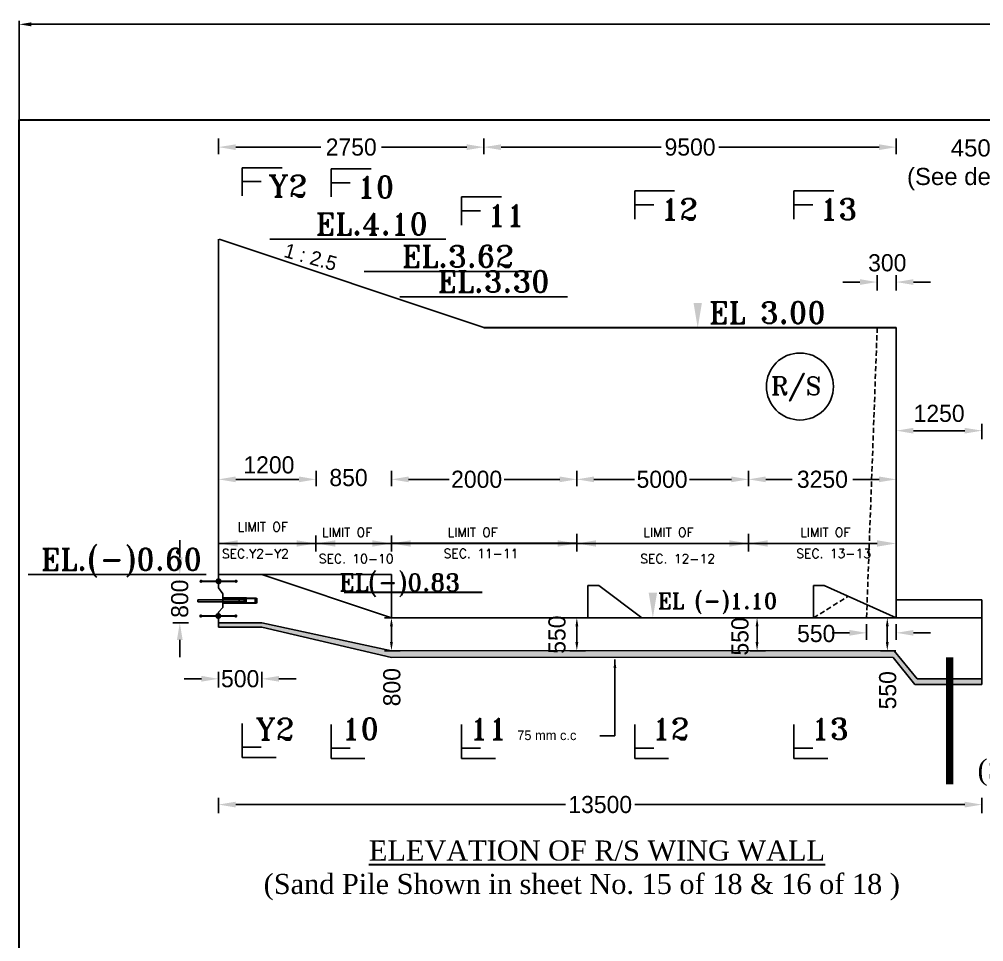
# Model space of a CAD drawing. Extents: x -1206532 to 786809, y -4288605 to 172932.
# Drawn here: x -75179 to -47053, y -4238028 to -4211112 of the extents above; entities that cross this region are included whole.
import ezdxf

# ---------------------------------------------------------------- set-up
doc = ezdxf.new("R2010")
doc.units = 0
doc.header["$LTSCALE"] = 300
doc.header["$MEASUREMENT"] = 0
doc.linetypes.add('DASHED', pattern=[0.75, 0.5, -0.25])
doc.layers.get('0').update_dxf_attribs({"linetype": 'CONTINUOUS'})
doc.layers.get('DEFPOINTS').update_dxf_attribs({"linetype": 'CONTINUOUS'})
doc.layers.add('LINE', color=7, linetype='CONTINUOUS')
doc.layers.add('TEXT', color=10, linetype='CONTINUOUS')
doc.layers.add('Other line', color=7, linetype='CONTINUOUS', lineweight=15)
doc.styles.add('Arial-200', font='ARIAL_0.TTF')
doc.styles.add('BIG', font='ROMANT.SHX')
doc.dimstyles.new('3', dxfattribs={"dimtxt": 225, "dimasz": 350, "dimexe": 100, "dimexo": 25, "dimgap": 9, "dimtad": 0, "dimdec": 0, "dimzin": 0, "dimdsep": 46, "dimtxsty": 'Standard', "dimcen": 0, "dimclrd": 5, "dimclre": 6, "dimclrt": 1, "dimadec": 0, "dimazin": 0, "dimtfac": 1, "dimtdec": 0, "dimtofl": 0, "dimtmove": 2, "dimatfit": 3, "dimfxl": 1, "dimtolj": 1, "dimtzin": 0, "dimarcsym": 0})

# ---------------------------------------------------------------- blocks, each defined once
blk = doc.blocks.new('*D333')
at = {"layer": 'DEFPOINTS', "color": 0, "lineweight": 30}
for p in [(-3207, -4211259), (-75179, -4214050), (-3207, -4214050)]:
    blk.add_point(p, dxfattribs=at)
at = {"layer": 'LINE', "color": 6, "lineweight": -2}
for p, q in [((-75179, -4214025), (-75179, -4211159)), ((-3207, -4214025), (-3207, -4211159))]:
    blk.add_line(p, q, dxfattribs=at)
at = {"layer": 'LINE', "color": 5, "lineweight": -2}
for p, q in [((-74829, -4211259), (-39689, -4211259)), ((-3557, -4211259), (-38696, -4211259))]:
    blk.add_line(p, q, dxfattribs=at)
at = {"layer": 'LINE', "color": 5, "lineweight": 30}
for points in [[(-74829, -4211201), (-74829, -4211318), (-75179, -4211259)], [(-3557, -4211201), (-3557, -4211318), (-3207, -4211259)]]:
    blk.add_solid(points, dxfattribs=at)
at = {"layer": 'LINE', "color": 1, "lineweight": 30, "insert": (-39193, -4211259), "char_height": 225, "attachment_point": 5}
blk.add_mtext('\\A1;71972', dxfattribs=at)
blk = doc.blocks.new('*D350')
at = {"layer": 'DEFPOINTS', "color": 0, "lineweight": 30}
for p in [(-49865, -4228575), (-49595, -4228575), (-49595, -4229536)]:
    blk.add_point(p, dxfattribs=at)
at = {"layer": 'LINE', "color": 7, "lineweight": -2}
for p, q in [((-49615, -4228575), (-50065, -4228575)), ((-49865, -4229286), (-49865, -4228825)), ((-49615, -4229536), (-50065, -4229536))]:
    blk.add_line(p, q, dxfattribs=at)
at = {"layer": 'LINE', "color": 7, "lineweight": 30}
for points in [[(-49907, -4228825), (-49824, -4228825), (-49865, -4228575)], [(-49907, -4229286), (-49824, -4229286), (-49865, -4229536)]]:
    blk.add_solid(points, dxfattribs=at)
at = {"layer": 'LINE', "color": 7, "lineweight": 30, "insert": (-49852, -4230691), "char_height": 500, "attachment_point": 5, "rotation": 90}
blk.add_mtext('\\A1;550', dxfattribs=at)
blk = doc.blocks.new('*D351')
at = {"layer": 'DEFPOINTS', "color": 0, "lineweight": 30}
for p in [(-69368, -4234027), (-69368, -4234930), (-47105, -4234930)]:
    blk.add_point(p, dxfattribs=at)
at = {"layer": 'LINE', "color": 7, "lineweight": -2}
for p, q in [((-69368, -4234277), (-69368, -4233827)), ((-47105, -4234277), (-47105, -4233827)), ((-68868, -4234027), (-59246, -4234027)), ((-47605, -4234027), (-57228, -4234027))]:
    blk.add_line(p, q, dxfattribs=at)
at = {"layer": 'LINE', "color": 7, "lineweight": 30}
for points in [[(-68868, -4233943), (-68868, -4234110), (-69368, -4234027)], [(-47605, -4233943), (-47605, -4234110), (-47105, -4234027)]]:
    blk.add_solid(points, dxfattribs=at)
at = {"layer": 'LINE', "color": 7, "lineweight": 30, "insert": (-58237, -4234027), "char_height": 500, "attachment_point": 5}
blk.add_mtext('\\A1;13500', dxfattribs=at)
blk = doc.blocks.new('*D352')
at = {"layer": 'DEFPOINTS', "color": 0, "lineweight": 30}
for p in [(-69368, -4230356), (-69368, -4230631), (-68105, -4230631)]:
    blk.add_point(p, dxfattribs=at)
at = {"layer": 'LINE', "color": 7, "lineweight": -2}
for p, q in [((-69368, -4230606), (-69368, -4230156)), ((-68105, -4230606), (-68105, -4230156)), ((-69868, -4230356), (-70368, -4230356)), ((-67605, -4230356), (-67105, -4230356))]:
    blk.add_line(p, q, dxfattribs=at)
at = {"layer": 'LINE', "color": 7, "lineweight": 30}
for points in [[(-69868, -4230272), (-69868, -4230439), (-69368, -4230356)], [(-67605, -4230272), (-67605, -4230439), (-68105, -4230356)]]:
    blk.add_solid(points, dxfattribs=at)
at = {"layer": 'LINE', "color": 7, "lineweight": 30, "insert": (-68737, -4230356), "char_height": 500, "attachment_point": 5}
blk.add_mtext('\\A1;500', dxfattribs=at)
blk = doc.blocks.new('*D353')
at = {"layer": 'DEFPOINTS', "color": 0, "lineweight": 30}
for p in [(-66525, -4224288), (-64325, -4224327), (-66525, -4224537)]:
    blk.add_point(p, dxfattribs=at)
at = {"layer": 'LINE', "color": 7, "lineweight": -2}
for p, q in [((-66525, -4224293), (-66525, -4224737)), ((-64325, -4224332), (-64325, -4224737)), ((-67025, -4224537), (-67525, -4224537)), ((-63825, -4224537), (-63325, -4224537))]:
    blk.add_line(p, q, dxfattribs=at)
at = {"layer": 'LINE', "color": 7, "lineweight": 30}
for points in [[(-67025, -4224453), (-67025, -4224620), (-66525, -4224537)], [(-63825, -4224453), (-63825, -4224620), (-64325, -4224537)]]:
    blk.add_solid(points, dxfattribs=at)
at = {"layer": 'LINE', "color": 7, "lineweight": 30, "insert": (-65577, -4224487), "char_height": 500, "attachment_point": 5}
blk.add_mtext('\\A1;850', dxfattribs=at)
blk = doc.blocks.new('*D354')
at = {"layer": 'DEFPOINTS', "color": 0, "lineweight": 30}
for p in [(-70170, -4227315), (-70498, -4228722), (-70108, -4228722)]:
    blk.add_point(p, dxfattribs=at)
at = {"layer": 'LINE', "color": 7, "lineweight": -2}
for p, q in [((-70498, -4226815), (-70498, -4226315)), ((-70248, -4227315), (-70698, -4227315)), ((-70248, -4228722), (-70698, -4228722)), ((-70498, -4229222), (-70498, -4229722))]:
    blk.add_line(p, q, dxfattribs=at)
at = {"layer": 'LINE', "color": 7, "lineweight": 30}
for points in [[(-70581, -4226815), (-70414, -4226815), (-70498, -4227315)], [(-70581, -4229222), (-70414, -4229222), (-70498, -4228722)]]:
    blk.add_solid(points, dxfattribs=at)
at = {"layer": 'LINE', "color": 7, "lineweight": 30, "insert": (-70498, -4228019), "char_height": 500, "attachment_point": 5, "rotation": 90}
blk.add_mtext('\\A1;800', dxfattribs=at)
blk = doc.blocks.new('*D355')
at = {"layer": 'DEFPOINTS', "color": 0, "lineweight": 30}
for p in [(-50164, -4218779), (-50164, -4219449), (-49603, -4219449)]:
    blk.add_point(p, dxfattribs=at)
at = {"layer": 'LINE', "color": 7, "lineweight": -2}
for p, q in [((-50664, -4218779), (-51164, -4218779)), ((-50164, -4219029), (-50164, -4218579)), ((-49603, -4219029), (-49603, -4218579)), ((-49103, -4218779), (-48603, -4218779))]:
    blk.add_line(p, q, dxfattribs=at)
at = {"layer": 'LINE', "color": 7, "lineweight": 30}
for points in [[(-50664, -4218696), (-50664, -4218862), (-50164, -4218779)], [(-49103, -4218696), (-49103, -4218862), (-49603, -4218779)]]:
    blk.add_solid(points, dxfattribs=at)
at = {"layer": 'LINE', "color": 7, "lineweight": 30, "insert": (-49866, -4218220), "char_height": 500, "attachment_point": 5}
blk.add_mtext('\\A1;300', dxfattribs=at)
blk = doc.blocks.new('*D356')
at = {"layer": 'DEFPOINTS', "color": 0, "lineweight": 30}
for p in [(-61630, -4214447), (-49603, -4214447), (-49603, -4214843)]:
    blk.add_point(p, dxfattribs=at)
at = {"layer": 'LINE', "color": 7, "lineweight": -2}
for p, q in [((-61630, -4214593), (-61630, -4215043)), ((-61130, -4214843), (-56459, -4214843)), ((-50103, -4214843), (-54774, -4214843)), ((-49603, -4214593), (-49603, -4215043))]:
    blk.add_line(p, q, dxfattribs=at)
at = {"layer": 'LINE', "color": 7, "lineweight": 30}
for points in [[(-61130, -4214760), (-61130, -4214927), (-61630, -4214843)], [(-50103, -4214760), (-50103, -4214927), (-49603, -4214843)]]:
    blk.add_solid(points, dxfattribs=at)
at = {"layer": 'LINE', "color": 7, "lineweight": 30, "insert": (-55617, -4214843), "char_height": 500, "attachment_point": 5}
blk.add_mtext('\\A1;9500', dxfattribs=at)
blk = doc.blocks.new('*D357')
at = {"layer": 'DEFPOINTS', "color": 0, "lineweight": 30}
for p in [(-47105, -4223116), (-47105, -4223512), (-49603, -4223579)]:
    blk.add_point(p, dxfattribs=at)
at = {"layer": 'LINE', "color": 7, "lineweight": -2}
for p, q in [((-49603, -4223366), (-49603, -4222916)), ((-47105, -4223366), (-47105, -4222916)), ((-49103, -4223116), (-47605, -4223116))]:
    blk.add_line(p, q, dxfattribs=at)
at = {"layer": 'LINE', "color": 7, "lineweight": 30}
for points in [[(-49103, -4223033), (-49103, -4223200), (-49603, -4223116)], [(-47605, -4223033), (-47605, -4223200), (-47105, -4223116)]]:
    blk.add_solid(points, dxfattribs=at)
at = {"layer": 'LINE', "color": 7, "lineweight": 30, "insert": (-48354, -4222613), "char_height": 500, "attachment_point": 5}
blk.add_mtext('\\A1;1250', dxfattribs=at)
blk = doc.blocks.new('*D358')
at = {"layer": 'DEFPOINTS', "color": 0, "lineweight": 30}
for p in [(-69368, -4214563), (-61630, -4214447), (-61630, -4214843)]:
    blk.add_point(p, dxfattribs=at)
at = {"layer": 'LINE', "color": 7, "lineweight": -2}
for p, q in [((-69368, -4214593), (-69368, -4215043)), ((-68868, -4214843), (-66383, -4214843)), ((-62130, -4214843), (-64615, -4214843)), ((-61630, -4214593), (-61630, -4215043))]:
    blk.add_line(p, q, dxfattribs=at)
at = {"layer": 'LINE', "color": 7, "lineweight": 30}
for points in [[(-68868, -4214760), (-68868, -4214927), (-69368, -4214843)], [(-62130, -4214760), (-62130, -4214927), (-61630, -4214843)]]:
    blk.add_solid(points, dxfattribs=at)
at = {"layer": 'LINE', "color": 7, "lineweight": 30, "insert": (-65499, -4214843), "char_height": 500, "attachment_point": 5}
blk.add_mtext('\\A1;2750', dxfattribs=at)
blk = doc.blocks.new('*D359')
at = {"layer": 'DEFPOINTS', "color": 0, "lineweight": 30}
for p in [(-64325, -4224283), (-58919, -4224327), (-64325, -4224537)]:
    blk.add_point(p, dxfattribs=at)
at = {"layer": 'LINE', "color": 7, "lineweight": -2}
for p, q in [((-64325, -4224288), (-64325, -4224737)), ((-58919, -4224332), (-58919, -4224737)), ((-63825, -4224537), (-62641, -4224537)), ((-59419, -4224537), (-61040, -4224537))]:
    blk.add_line(p, q, dxfattribs=at)
at = {"layer": 'LINE', "color": 7, "lineweight": 30}
for points in [[(-63825, -4224453), (-63825, -4224620), (-64325, -4224537)], [(-59419, -4224453), (-59419, -4224620), (-58919, -4224537)]]:
    blk.add_solid(points, dxfattribs=at)
at = {"layer": 'LINE', "color": 7, "lineweight": 30, "insert": (-61841, -4224537), "char_height": 500, "attachment_point": 5}
blk.add_mtext('\\A1;2000', dxfattribs=at)
blk = doc.blocks.new('*D361')
at = {"layer": 'DEFPOINTS', "color": 0, "lineweight": 30}
for p in [(-50470, -4228559), (-49603, -4228575), (-50470, -4229015)]:
    blk.add_point(p, dxfattribs=at)
at = {"layer": 'LINE', "color": 7, "lineweight": -2}
for p, q in [((-50470, -4228765), (-50470, -4229215)), ((-49603, -4228765), (-49603, -4229215)), ((-50970, -4229015), (-51470, -4229015)), ((-49103, -4229015), (-48603, -4229015))]:
    blk.add_line(p, q, dxfattribs=at)
at = {"layer": 'LINE', "color": 7, "lineweight": 30}
for points in [[(-50970, -4228931), (-50970, -4229098), (-50470, -4229015)], [(-49103, -4228931), (-49103, -4229098), (-49603, -4229015)]]:
    blk.add_solid(points, dxfattribs=at)
at = {"layer": 'LINE', "color": 7, "lineweight": 30, "insert": (-51938, -4229038), "char_height": 500, "attachment_point": 5}
blk.add_mtext('\\A1;550', dxfattribs=at)
blk = doc.blocks.new('*D363')
at = {"layer": 'DEFPOINTS', "color": 0, "lineweight": 30}
for p in [(-53910, -4224537), (-49603, -4224537), (-49603, -4224537)]:
    blk.add_point(p, dxfattribs=at)
at = {"layer": 'LINE', "color": 7, "lineweight": -2}
for p, q in [((-53910, -4224537), (-53910, -4224337)), ((-49603, -4224537), (-49603, -4224337)), ((-53410, -4224537), (-52641, -4224537)), ((-50103, -4224537), (-50873, -4224537))]:
    blk.add_line(p, q, dxfattribs=at)
at = {"layer": 'LINE', "color": 7, "lineweight": 30}
for points in [[(-53410, -4224453), (-53410, -4224620), (-53910, -4224537)], [(-50103, -4224453), (-50103, -4224620), (-49603, -4224537)]]:
    blk.add_solid(points, dxfattribs=at)
at = {"layer": 'LINE', "color": 7, "lineweight": 30, "insert": (-51757, -4224537), "char_height": 500, "attachment_point": 5}
blk.add_mtext('\\A1;3250', dxfattribs=at)
blk = doc.blocks.new('*D364')
at = {"layer": 'DEFPOINTS', "color": 0, "lineweight": 30}
for p in [(-58919, -4228575), (-58648, -4228575), (-58648, -4229536)]:
    blk.add_point(p, dxfattribs=at)
at = {"layer": 'LINE', "color": 7, "lineweight": -2}
for p, q in [((-58669, -4228575), (-59119, -4228575)), ((-58919, -4229286), (-58919, -4228825)), ((-58669, -4229536), (-59119, -4229536))]:
    blk.add_line(p, q, dxfattribs=at)
at = {"layer": 'LINE', "color": 7, "lineweight": 30}
for points in [[(-58960, -4228825), (-58877, -4228825), (-58919, -4228575)], [(-58960, -4229286), (-58877, -4229286), (-58919, -4229536)]]:
    blk.add_solid(points, dxfattribs=at)
at = {"layer": 'LINE', "color": 7, "lineweight": 30, "insert": (-59496, -4229068), "char_height": 500, "attachment_point": 5, "rotation": 90}
blk.add_mtext('\\A1;550', dxfattribs=at)
blk = doc.blocks.new('*D365')
at = {"layer": 'DEFPOINTS', "color": 0, "lineweight": 30}
for p in [(-53663, -4228575), (-53392, -4228575), (-53392, -4229536)]:
    blk.add_point(p, dxfattribs=at)
at = {"layer": 'LINE', "color": 7, "lineweight": -2}
for p, q in [((-53413, -4228575), (-53863, -4228575)), ((-53663, -4229286), (-53663, -4228825)), ((-53413, -4229536), (-53863, -4229536))]:
    blk.add_line(p, q, dxfattribs=at)
at = {"layer": 'LINE', "color": 7, "lineweight": 30}
for points in [[(-53704, -4228825), (-53621, -4228825), (-53663, -4228575)], [(-53704, -4229286), (-53621, -4229286), (-53663, -4229536)]]:
    blk.add_solid(points, dxfattribs=at)
at = {"layer": 'LINE', "color": 7, "lineweight": 30, "insert": (-54160, -4229120), "char_height": 500, "attachment_point": 5, "rotation": 90}
blk.add_mtext('\\A1;550', dxfattribs=at)
blk = doc.blocks.new('*D177')
at = {"layer": 'DEFPOINTS', "color": 0, "lineweight": 30}
for p in [(-64325, -4228575), (-64055, -4228575), (-64055, -4229536)]:
    blk.add_point(p, dxfattribs=at)
at = {"layer": 'LINE', "color": 7, "lineweight": -2}
for p, q in [((-64075, -4228575), (-64525, -4228575)), ((-64325, -4229286), (-64325, -4228825)), ((-64075, -4229536), (-64525, -4229536))]:
    blk.add_line(p, q, dxfattribs=at)
at = {"layer": 'LINE', "color": 7, "lineweight": 30}
for points in [[(-64367, -4228825), (-64284, -4228825), (-64325, -4228575)], [(-64367, -4229286), (-64284, -4229286), (-64325, -4229536)]]:
    blk.add_solid(points, dxfattribs=at)
at = {"layer": 'LINE', "color": 7, "lineweight": 30, "insert": (-64312, -4230600), "char_height": 500, "attachment_point": 5, "rotation": 90}
blk.add_mtext('\\A1;800', dxfattribs=at)
blk = doc.blocks.new('*D738')
at = {"layer": 'DEFPOINTS', "color": 0, "lineweight": 30}
for p in [(-58919, -4224283), (-53910, -4224258), (-58919, -4224537)]:
    blk.add_point(p, dxfattribs=at)
at = {"layer": 'LINE', "color": 7, "lineweight": -2}
for p, q in [((-58919, -4224288), (-58919, -4224737)), ((-53910, -4224287), (-53910, -4224737)), ((-58419, -4224537), (-57235, -4224537)), ((-54410, -4224537), (-55633, -4224537))]:
    blk.add_line(p, q, dxfattribs=at)
at = {"layer": 'LINE', "color": 7, "lineweight": 30}
for points in [[(-58419, -4224453), (-58419, -4224620), (-58919, -4224537)], [(-54410, -4224453), (-54410, -4224620), (-53910, -4224537)]]:
    blk.add_solid(points, dxfattribs=at)
at = {"layer": 'LINE', "color": 7, "lineweight": 30, "insert": (-56434, -4224537), "char_height": 500, "attachment_point": 5}
blk.add_mtext('\\A1;5000', dxfattribs=at)
blk = doc.blocks.new('*D836')
at = {"layer": 'DEFPOINTS', "color": 0, "lineweight": 30}
for p in [(-69368, -4224327), (-66525, -4224283), (-66525, -4224537)]:
    blk.add_point(p, dxfattribs=at)
at = {"layer": 'LINE', "color": 7, "lineweight": -2}
for p, q in [((-69368, -4224332), (-69368, -4224737)), ((-66525, -4224288), (-66525, -4224737)), ((-68868, -4224537), (-67025, -4224537))]:
    blk.add_line(p, q, dxfattribs=at)
at = {"layer": 'LINE', "color": 7, "lineweight": 30}
for points in [[(-68868, -4224453), (-68868, -4224620), (-69368, -4224537)], [(-67025, -4224453), (-67025, -4224620), (-66525, -4224537)]]:
    blk.add_solid(points, dxfattribs=at)
at = {"layer": 'LINE', "color": 7, "lineweight": 30, "insert": (-67899, -4224117), "char_height": 500, "attachment_point": 5}
blk.add_mtext('\\A1;1200', dxfattribs=at)
blk = doc.blocks.new('*D906')
at = {"layer": 'DEFPOINTS', "color": 0, "lineweight": 30}
for p in [(-48045, -4216118), (-46148, -4216118), (-46758, -4225992)]:
    blk.add_point(p, dxfattribs=at)
at = {"layer": 'LINE', "color": 7, "lineweight": -2}
for p, q in [((-46398, -4216118), (-45948, -4216118)), ((-46148, -4216618), (-46148, -4218254)), ((-46148, -4225492), (-46148, -4223855)), ((-46398, -4225992), (-45948, -4225992))]:
    blk.add_line(p, q, dxfattribs=at)
at = {"layer": 'LINE', "color": 7, "lineweight": 30}
for points in [[(-46232, -4216618), (-46065, -4216618), (-46148, -4216118)], [(-46232, -4225492), (-46065, -4225492), (-46148, -4225992)]]:
    blk.add_solid(points, dxfattribs=at)
at = {"layer": 'LINE', "color": 7, "lineweight": 30, "insert": (-46148, -4221055), "char_height": 500, "attachment_point": 5, "rotation": 90}
blk.add_mtext('\\A1;4700 to 4450', dxfattribs=at)
blk = doc.blocks.new('*D976')
at = {"layer": 'DEFPOINTS', "color": 0, "lineweight": 30}
for p in [(-44101, -4214889), (-44101, -4216111), (-43118, -4216111)]:
    blk.add_point(p, dxfattribs=at)
at = {"layer": 'LINE', "color": 7, "lineweight": -2}
for p, q in [((-44101, -4215139), (-44101, -4214689)), ((-43118, -4215139), (-43118, -4214689)), ((-44601, -4214889), (-45101, -4214889)), ((-42618, -4214889), (-42118, -4214889))]:
    blk.add_line(p, q, dxfattribs=at)
at = {"layer": 'LINE', "color": 7, "lineweight": 30}
for points in [[(-44601, -4214805), (-44601, -4214972), (-44101, -4214889)], [(-42618, -4214805), (-42618, -4214972), (-43118, -4214889)]]:
    blk.add_solid(points, dxfattribs=at)
at = {"layer": 'LINE', "color": 7, "lineweight": 30, "insert": (-46752, -4215357), "char_height": 500, "attachment_point": 5}
blk.add_mtext('\\A1;{\\fArial|b0|i0|c0|p34;450 to 0\\P(See details "S")}', dxfattribs=at)

msp = doc.modelspace()

# ---------------------------------------------------------------- hatches: boundary and pattern name
at = {"layer": 'LINE'}
h = msp.add_hatch(dxfattribs=at)
h.set_pattern_fill('DOTS', color=256, scale=147.41052, style=0)
h.set_pattern_definition([(0, (-354112.202, -4025173.488), (4.60657876, 9.21315753), [0, -9.21315753])])
h.paths.add_polyline_path([(-68560.517, -4228032.58), (-68762.024, -4228032.58), (-68762.024, -4228048.261), (-68621.08, -4228048.261), (-68621.08, -4228109.829), (-68762.024, -4228109.829), (-68762.024, -4228125.767), (-68560.517, -4228125.767)])
at = {"layer": 'Other line', "lineweight": 30}
h = msp.add_hatch(dxfattribs=at)
h.set_pattern_fill('AR-CONC', color=0, scale=60, style=0)
h.set_pattern_definition([(50, (-31831.97, -1322198.68), (430.35611, -37.65128), [45, -495]), (355, (-31831.97, -1322198.7), (-83.2508, 451.31528), [36, -396]), (100.4514, (-31796.1, -1322201.8), (347.10563, 413.663725), [38.244114, -420.68527]), (46.1842, (-31831.97, -1322078.7), (640.34463, -99.31141), [67.5, -742.5]), (96.6356, (-31778.6, -1322086.96), (560.79762, 584.47072), [57.36617, -631.0278]), (351.1842, (-31832, -1322078.7), (560.79717, 584.47116), [54, -594]), (21, (-31771.97, -1322108.68), (358.14423, -241.571334), [45, -495]), (326, (-31771.97, -1322108.7), (145.9892, 435.09003), [36, -396]), (71.4514, (-31742.13, -1322128.8), (504.13358, 193.5183), [38.244114, -420.68527]), (37.5, (-31831.97, -1322198.68), (7.295913, 199.736312), [0, -391.2, 0, -402, 0, -397.5]), (7.5, (-31831.97, -1322198.68), (157.841722, 236.647027), [0, -229.2, 0, -382.2, 0, -151.5]), (327.5, (-31965.77, -1322198.68), (320.293462, -13.532923), [0, -150, 0, -468, 0, -621]), (317.5, (-32025.77, -1322198.68), (349.911702, 60.06299), [0, -195, 0, -310.8, 0, -441])])
h.paths.add_polyline_path([(-68105.26, -4228721.615), (-69368.261, -4228721.615), (-69368.261, -4228850.99), (-68105.26, -4228850.99), (-64325.26, -4229730.392), (-49697.096, -4229730.392), (-49058.978, -4230517.892), (-48048.739, -4230517.892), (-48048.739, -4230360.392), (-48993.739, -4230360.392), (-49664.917, -4229536.337), (-64323.156, -4229536.337)])
h.paths.add_polyline_path([(-47105.26, -4230360.392), (-48048.739, -4230360.392), (-48048.739, -4230517.892), (-47105.26, -4230517.892)])

# ---------------------------------------------------------------- linework, layer by layer
for p, q in [((-69368.261, -4217526.964), (-69368.261, -4227315.392)), ((-49603.45, -4220106.255), (-49603.45, -4228575.392)), ((-49603.45, -4228050.392), (-47105.26, -4228050.392)), ((-47105.26, -4228050.392), (-47105.26, -4230517.892)), ((-47105.26, -4228050.392), (-47105.26, -4228575.392)), ((-64325.26, -4228575.392), (-47105.26, -4228575.392)), ((-49697.096, -4229730.392), (-49058.978, -4230517.892)), ((-49664.917, -4229536.337), (-48993.739, -4230360.392)), ((-49058.978, -4230517.892), (-47103.739, -4230517.892)), ((-48993.739, -4230360.392), (-47103.739, -4230360.392))]:
    msp.add_line(p, q)
at = {"linetype": 'DASHED'}
for p, q in [((-50158.839, -4220106.255), (-50470.568, -4228575.392)), ((-52018.45, -4228575.392), (-50998.124, -4227947.788))]:
    msp.add_line(p, q, dxfattribs=at)
at = {"linetype": 'ByBlock', "lineweight": 30}
msp.add_lwpolyline([(-75178.542, -4264944.266), (-75178.542, -4214049.865), (-3206.662, -4214049.865), (-3206.662, -4264944.266), (-75178.542, -4264944.266)], close=True, dxfattribs=at)
at = {"const_width": 210}
msp.add_lwpolyline([(-48048.739, -4229730.392), (-48048.739, -4233438.6)], dxfattribs=at)
at = {"layer": 'LINE'}
for p, q in [((-68679.438, -4215443.8), (-68679.438, -4216267)), ((-68679.438, -4215443.8), (-67514.638, -4215443.8)), ((-66085.438, -4215473.8), (-66085.438, -4216297)), ((-66085.438, -4215473.8), (-64920.638, -4215473.8)), ((-68679.438, -4215849.8), (-68122.238, -4215849.8)), ((-66085.438, -4215879.8), (-65528.238, -4215879.8)), ((-57231.057, -4216119.007), (-57231.057, -4216942.207)), ((-57231.057, -4216119.007), (-56066.257, -4216119.007)), ((-52591.729, -4216119.007), (-52591.729, -4216942.207)), ((-52591.729, -4216119.007), (-51426.929, -4216119.007)), ((-62281.125, -4216297), (-62281.125, -4217120.2)), ((-62281.125, -4216297), (-61116.325, -4216297)), ((-57231.057, -4216525.007), (-56673.857, -4216525.007)), ((-52591.729, -4216525.007), (-52034.529, -4216525.007)), ((-62281.125, -4216703), (-61723.925, -4216703)), ((-69368.261, -4217526.964), (-69368.261, -4220326.964)), ((-69350.261, -4217532.709), (-61629.621, -4220106.255)), ((-67875.861, -4217526.964), (-62743.461, -4217526.964)), ((-65124.263, -4218474.44), (-60234.238, -4218474.44)), ((-64082.885, -4219207.709), (-59192.86, -4219207.709)), ((-74919.722, -4227315.392), (-69973.415, -4227315.392)), ((-69732.261, -4227315.392), (-74187.061, -4227315.392)), ((-64325.26, -4228575.392), (-68105.26, -4227315.392)), ((-64325.26, -4228575.392), (-64325.26, -4227315.392)), ((-58595.651, -4228575.392), (-58595.651, -4227630.392)), ((-58280.651, -4227630.392), (-57020.651, -4228575.392)), ((-52018.45, -4227630.392), (-52018.45, -4228575.392)), ((-49603.45, -4228575.392), (-51703.45, -4227630.392)), ((-68105.26, -4228721.615), (-69368.261, -4228721.615)), ((-68105.26, -4228850.99), (-69368.261, -4228850.99)), ((-64323.156, -4229536.337), (-68105.26, -4228721.615)), ((-64325.26, -4229730.392), (-68105.26, -4228850.99)), ((-68679.438, -4231664.2), (-68679.438, -4232655.4)), ((-66085.438, -4231694.2), (-66085.438, -4232685.4)), ((-62281.125, -4231694.2), (-62281.125, -4232685.4)), ((-57231.057, -4231694.2), (-57231.057, -4232685.4)), ((-52591.729, -4231694.2), (-52591.729, -4232685.4)), ((-68679.438, -4232350.2), (-68125.038, -4232350.2)), ((-66085.438, -4232380.2), (-65531.038, -4232380.2)), ((-62281.125, -4232380.2), (-61726.725, -4232380.2)), ((-57231.057, -4232380.2), (-56676.657, -4232380.2)), ((-52591.729, -4232380.2), (-52037.329, -4232380.2)), ((-68679.438, -4232655.4), (-67691.038, -4232655.4)), ((-66085.438, -4232685.4), (-65097.038, -4232685.4)), ((-62281.125, -4232685.4), (-61292.725, -4232685.4)), ((-57231.057, -4232685.4), (-56242.657, -4232685.4)), ((-52591.729, -4232685.4), (-51603.329, -4232685.4))]:
    msp.add_line(p, q, dxfattribs=at)
at = {"layer": 'LINE', "color": 6}
msp.add_line((-69368.261, -4223146.8), (-69368.261, -4223610.782), dxfattribs=at)
at = {"layer": 'LINE', "color": 0}
for p, q in [((-66530.465, -4226175.197), (-66530.465, -4226639.179)), ((-64325.26, -4226175.197), (-64325.26, -4226639.179)), ((-64325.26, -4226219.046), (-64325.26, -4226639.179)), ((-58918.54, -4226337.188), (-58918.54, -4226127.188)), ((-58918.54, -4226219.179), (-58918.54, -4226639.179)), ((-53909.679, -4226337.188), (-53909.679, -4226127.188)), ((-53909.679, -4226219.179), (-53909.679, -4226639.179)), ((-49603.45, -4226337.188), (-49603.45, -4226127.188)), ((-64319.861, -4226407.188), (-69368.261, -4226407.188)), ((-59371.096, -4226407.188), (-54222.574, -4226407.188)), ((-58918.54, -4226407.188), (-50163.45, -4226407.188)), ((-68105.26, -4227315.392), (-69368.261, -4227315.392)), ((-68105.26, -4227315.392), (-64325.26, -4227315.392)), ((-58595.651, -4227630.392), (-58280.651, -4227630.392)), ((-52018.45, -4227630.392), (-51703.45, -4227630.392))]:
    msp.add_line(p, q, dxfattribs=at)
at = {"layer": 'LINE', "lineweight": 30}
for p, q in [((-68556.496, -4228001.618), (-69254.078, -4228001.618)), ((-68556.496, -4228001.618), (-68256.727, -4228001.618)), ((-68300.259, -4228001.618), (-68300.259, -4228147.836)), ((-68256.727, -4228001.618), (-68256.727, -4228147.836)), ((-68556.496, -4228147.836), (-69254.078, -4228147.836)), ((-68256.727, -4228147.836), (-68556.496, -4228147.836))]:
    msp.add_line(p, q, dxfattribs=at)
at = {"layer": 'LINE', "lineweight": 20}
for p, q in [((-69254.078, -4228001.618), (-69254.078, -4228147.836)), ((-49664.917, -4229536.337), (-64325.26, -4229536.337)), ((-49697.096, -4229730.392), (-64325.26, -4229730.392))]:
    msp.add_line(p, q, dxfattribs=at)
at = {"layer": 'LINE', "color": 0}
for points, const_width in [([(-69901.238, -4227510.846, 1), (-69854.754, -4227510.846, 1)], 46.484), ([(-69411.37, -4227510.846, 1), (-69323.05, -4227510.846, 1)], 88.32), ([(-68879.666, -4227510.846, 1), (-68833.182, -4227510.846, 1)], 46.484), ([(-69909.017, -4228523.059, 1), (-69862.532, -4228523.059, 1)], 46.484), ([(-69419.149, -4228523.059, 1), (-69330.829, -4228523.059, 1)], 88.32), ([(-68887.445, -4228523.059, 1), (-68840.96, -4228523.059, 1)], 46.484)]:
    msp.add_lwpolyline(points, format="xyb", close=True, dxfattribs=dict(at, const_width=const_width))
at = {"layer": 'LINE', "color": 0, "const_width": 59.5}
for points in [[(-69850.903, -4227511.614), (-69367.466, -4227511.614), (-68884.028, -4227511.614)], [(-69858.682, -4228523.827), (-69375.245, -4228523.827), (-68891.807, -4228523.827)]]:
    msp.add_lwpolyline(points, dxfattribs=at)
at = {"layer": 'LINE'}
msp.add_lwpolyline([(-69368.261, -4227315.392), (-69368.261, -4227705.496), (-69243.136, -4227876.387), (-69243.136, -4228272.466), (-69368.261, -4228409.839), (-69368.261, -4228850.99)], dxfattribs=at)
for points in [[(-69969.262, -4228048.261), (-68621.08, -4228048.261), (-68621.08, -4228109.829), (-69969.262, -4228109.829)], [(-68560.517, -4228125.767), (-68762.024, -4228125.767), (-68762.024, -4228032.58), (-68560.517, -4228032.58)]]:
    msp.add_lwpolyline(points, close=True, dxfattribs=at)
msp.add_circle((-52411.715, -4221827.211), 977.391, dxfattribs=at)
at = {"layer": 'LINE', "color": 0}
for points in [[(-55271.387, -4219386.184), (-55516.387, -4219386.184), (-55393.887, -4220121.184)], [(-68808.261, -4226313.855), (-68808.261, -4226500.522), (-69368.261, -4226407.188)], [(-67090.465, -4226313.855), (-67090.465, -4226500.522), (-66530.465, -4226407.188)], [(-65965.065, -4226313.855), (-65965.065, -4226500.522), (-66525.065, -4226407.188)], [(-64885.26, -4226313.855), (-64885.26, -4226500.522), (-64325.26, -4226407.188)], [(-63765.26, -4226313.855), (-63765.26, -4226500.522), (-64325.26, -4226407.188)], [(-59478.54, -4226313.855), (-59478.54, -4226500.522), (-58918.54, -4226407.188)], [(-58358.54, -4226313.855), (-58358.54, -4226500.522), (-58918.54, -4226407.188)], [(-54469.679, -4226313.855), (-54469.679, -4226500.522), (-53909.679, -4226407.188)], [(-53349.679, -4226313.855), (-53349.679, -4226500.522), (-53909.679, -4226407.188)], [(-50163.45, -4226313.855), (-50163.45, -4226500.522), (-49603.45, -4226407.188)], [(-56579.713, -4227840.392), (-56824.713, -4227840.392), (-56702.213, -4228575.392)]]:
    msp.add_solid(points, dxfattribs=at)
at = {"layer": 'Other line', "color": 0, "lineweight": 30}
for p, q in [((-61629.621, -4220106.255), (-49603.45, -4220106.255)), ((-58918.54, -4226407.188), (-64319.861, -4226407.188)), ((-61676.735, -4227842.123), (-65704.421, -4227842.123))]:
    msp.add_line(p, q, dxfattribs=at)

# ---------------------------------------------------------------- texts
at = {"layer": 'LINE'}
msp.add_text('1 : 2.5', height=420, rotation=344.3807795, dxfattribs=at).set_placement((-67490.144, -4218040.986))
at = {"layer": 'LINE', "style": 'BIG'}
msp.add_text('R/S', height=525, dxfattribs=at).set_placement((-53255.689, -4222072.663))
at = {"layer": 'LINE', "color": 0, "style": 'BIG'}
for s, p in [('LIMIT OF ', (-68812.573, -4226053.313)), ('LIMIT OF ', (-66355.036, -4226215.257)), ('LIMIT OF ', (-62691.017, -4226215.257)), ('LIMIT OF ', (-56981.029, -4226215.257)), ('LIMIT OF ', (-52406.982, -4226215.257)), (' SEC.Y2-Y2', (-69453.653, -4226837.518)), (' SEC. 11-11', (-62986.943, -4226833.65)), (' SEC. 13-13', (-52702.909, -4226833.65)), (' SEC. 10-10', (-66626.931, -4226983.857)), (' SEC. 12-12', (-57252.924, -4226983.857))]:
    msp.add_text(s, height=265.2, dxfattribs=at).set_placement(p)
at = {"layer": 'LINE'}
msp.add_text('75 mm c.c', height=280, dxfattribs=at).set_placement((-60657.722, -4232144.483))
at = {"layer": 'LINE', "lineweight": 30, "char_height": 585, "width": 21075.69772, "attachment_point": 2, "style": 'Arial-200'}
for s, insert in [('{\\fTimes New Roman|b1|i0|c0|p18;     \\fTimes New Roman|b0|i0|c0|p18;\\LSECTION Y2-Y2\\l    \\P (Sand Pile Shown in sheet No. 15 of 18 & 16 of 18 )}', (-38066.403, -4231734.973)), ('{\\fTimes New Roman|b1|i0|c0|p18;     \\fTimes New Roman|b0|i0|c0|p18;\\LELEVATION OF R/S WING WALL\\l    \\P (Sand Pile Shown in sheet No. 15 of 18 & 16 of 18 )}', (-58884.403, -4235073.973))]:
    msp.add_mtext(s, dxfattribs=dict(at, insert=insert))
at = {"layer": 'TEXT', "color": 0, "style": 'BIG'}
for s, height, p in [('Y2', 630, (-67917.719, -4216292.419)), ('10', 630, (-65323.719, -4216322.419)), ('11', 630, (-61519.405, -4217145.619)), ('12', 630, (-56469.338, -4216967.627)), ('13', 630, (-51830.01, -4216967.627)), ('EL.4.10', 630, (-66531.341, -4217397.619)), ('EL.3.62', 630, (-64022.119, -4218345.096)), ('EL.3.30', 630, (-62980.741, -4219078.364)), ('EL 3.00', 630, (-55062.163, -4219983.895)), ('EL.(-)0.60', 630, (-74548.74, -4227184.23)), ('EL(-)0.83', 504, (-65847.812, -4227795.097)), ('EL (-)1.10', 453.6, (-56554.72, -4228310.821)), ('Y2', 630, (-68290.719, -4232139.219)), ('10', 630, (-65768.719, -4232131.219)), ('11', 630, (-62035.296, -4232131.219)), ('12', 630, (-56717.203, -4232131.219)), ('13', 630, (-52077.875, -4232131.219))]:
    msp.add_text(s, height=height, dxfattribs=at).set_placement(p)

# ---------------------------------------------------------------- dimensions: what is measured, and where the dimension line sits
at = {"layer": 'LINE', "lineweight": 30}
dim = msp.add_linear_dim(base=(-3206.662, -4211259.29), p1=(-75178.542, -4214049.865), p2=(-3206.662, -4214049.865), dimstyle='3', override={"dimfxl": 0.12}, dxfattribs=at)
dim.commit()
dim.dimension.update_dxf_attribs({"geometry": '*D333', "text_midpoint": (-39192.602, -4211259.29)})
for base, p1, p2, angle, text, override, picture, middle in [((-44101.306, -4214888.643), (-43117.814, -4216110.529), (-44101.306, -4216110.529), 180, '{\\fArial|b0|i0|c0|p34;450 to 0\\P(See details "S")}', {"dimtxt": 500, "dimasz": 500, "dimexe": 200, "dimexo": 5, "dimdle": 250, "dimclrd": 7, "dimclre": 7, "dimclrt": 7, "dimfxl": 250, "dimfxlon": 1}, '*D976', (-46751.961, -4215356.961)), ((-50163.88, -4218778.972), (-49603.45, -4219449.324), (-50163.88, -4219449.324), 180, '300', {"dimtxt": 500, "dimasz": 500, "dimexe": 200, "dimexo": 5, "dimdle": 250, "dimclrd": 7, "dimclre": 7, "dimclrt": 7, "dimfxl": 250, "dimfxlon": 1}, '*D355', (-49865.95, -4218220.111)), ((-47105.26, -4223116.303), (-49603.45, -4223578.531), (-47105.26, -4223512.498), 180, '1250', {"dimtxt": 500, "dimasz": 500, "dimexe": 200, "dimexo": 5, "dimdle": 250, "dimclrd": 7, "dimclre": 7, "dimclrt": 7, "dimfxl": 250, "dimfxlon": 1}, '*D357', (-48354.355, -4222613)), ((-66525.065, -4224536.652), (-64325.26, -4224326.518), (-66525.065, -4224287.67), 180, '850', {"dimtxt": 500, "dimasz": 500, "dimexe": 200, "dimexo": 5, "dimdle": 250, "dimclrd": 7, "dimclre": 7, "dimclrt": 7, "dimfxl": 250, "dimfxlon": 1}, '*D353', (-65577.471, -4224487.108)), ((-64325.26, -4224536.652), (-58918.54, -4224326.652), (-64325.26, -4224282.67), 180, '2000', {"dimtxt": 500, "dimasz": 500, "dimexe": 200, "dimexo": 5, "dimdle": 250, "dimclrd": 7, "dimclre": 7, "dimclrt": 7, "dimfxl": 250, "dimfxlon": 1}, '*D359', (-61840.718, -4224536.652)), ((-58918.54, -4224536.652), (-53909.679, -4224257.553), (-58918.54, -4224282.67), 180, '5000', {"dimtxt": 500, "dimasz": 500, "dimexe": 200, "dimexo": 5, "dimdle": 250, "dimclrd": 7, "dimclre": 7, "dimclrt": 7, "dimfxl": 250, "dimfxlon": 1}, '*D738', (-56433.998, -4224536.652)), ((-70497.787, -4228721.615), (-70169.542, -4227315.392), (-70108.061, -4228721.615), 90, '800', {"dimtxt": 500, "dimasz": 500, "dimexe": 200, "dimexo": 5, "dimdle": 250, "dimclrd": 7, "dimclre": 7, "dimclrt": 7, "dimfxl": 250, "dimfxlon": 1}, '*D354', (-70497.787, -4228018.503)), ((-64325.26, -4228575.392), (-64054.843, -4229536.337), (-64054.843, -4228575.392), 90, '800', {"dimtxt": 500, "dimasz": 250, "dimexe": 200, "dimexo": 5, "dimdle": 250, "dimclrd": 7, "dimclre": 7, "dimclrt": 7, "dimfxl": 250, "dimfxlon": 1}, '*D177', (-64312.187, -4230600.457)), ((-58918.54, -4228575.392), (-58648.124, -4229536.337), (-58648.124, -4228575.392), 90, '550', {"dimtxt": 500, "dimasz": 250, "dimexe": 200, "dimexo": 5, "dimdle": 250, "dimclrd": 7, "dimclre": 7, "dimclrt": 7, "dimfxl": 250, "dimfxlon": 1}, '*D364', (-59496, -4229068)), ((-53662.574, -4228575.392), (-53392.157, -4229536.337), (-53392.157, -4228575.392), 90, '550', {"dimtxt": 500, "dimasz": 250, "dimexe": 200, "dimexo": 5, "dimdle": 250, "dimclrd": 7, "dimclre": 7, "dimclrt": 7, "dimfxl": 250, "dimfxlon": 1}, '*D365', (-54160, -4229120)), ((-50469.777, -4229014.6), (-49603.45, -4228575.392), (-50469.777, -4228559.251), 180, '550', {"dimtxt": 500, "dimasz": 500, "dimexe": 200, "dimexo": 5, "dimdle": 250, "dimclrd": 7, "dimclre": 7, "dimclrt": 7, "dimfxl": 250, "dimfxlon": 1}, '*D361', (-51938.429, -4229037.724)), ((-49865.334, -4228575.392), (-49594.917, -4229536.337), (-49594.917, -4228575.392), 90, '550', {"dimtxt": 500, "dimasz": 250, "dimexe": 200, "dimexo": 5, "dimdle": 250, "dimclrd": 7, "dimclre": 7, "dimclrt": 7, "dimfxl": 250, "dimfxlon": 1}, '*D350', (-49852.261, -4230691.4))]:
    dim = msp.add_linear_dim(base=base, p1=p1, p2=p2, angle=angle, text=text, dimstyle='3', override=override, dxfattribs=at)
    dim.commit()
    dim.dimension.update_dxf_attribs({"geometry": picture, "text_midpoint": middle, "dimtype": 160})
for base, p1, p2, text, picture, middle in [((-61629.621, -4214843.303), (-69368.261, -4214563.303), (-61629.621, -4214447.108), '2750', '*D358', (-65498.941, -4214843.303)), ((-49603.45, -4214843.303), (-61629.621, -4214447.108), (-49603.45, -4214447.108), '9500', '*D356', (-55616.535, -4214843.303)), ((-69368.261, -4230355.8), (-68105.26, -4230630.592), (-69368.261, -4230630.592), '500', '*D352', (-68736.76, -4230355.8)), ((-69368.261, -4234026.78), (-47105.26, -4234929.608), (-69368.261, -4234929.608), '13500', '*D351', (-58236.76, -4234026.78))]:
    dim = msp.add_linear_dim(base=base, p1=p1, p2=p2, angle=180, text=text, dimstyle='3', override={"dimtxt": 500, "dimasz": 500, "dimexe": 200, "dimexo": 5, "dimdle": 250, "dimclrd": 7, "dimclre": 7, "dimclrt": 7, "dimfxl": 250, "dimfxlon": 1}, dxfattribs=at)
    dim.commit()
    dim.dimension.update_dxf_attribs({"geometry": picture, "text_midpoint": middle})
at = {"layer": 'LINE', "color": 0, "lineweight": 30}
dim = msp.add_linear_dim(base=(-46148.27, -4216117.624), p1=(-46757.65, -4225992.01), p2=(-48044.834, -4216117.624), angle=90, text='4700 to 4450', dimstyle='3', override={"dimtxt": 500, "dimasz": 500, "dimexe": 200, "dimexo": 5, "dimdle": 250, "dimclrd": 7, "dimclre": 7, "dimclrt": 7, "dimfxl": 250, "dimfxlon": 1}, dxfattribs=at)
dim.commit()
dim.dimension.update_dxf_attribs({"geometry": '*D906', "text_midpoint": (-46148.27, -4221054.817)})
dim = msp.add_linear_dim(base=(-66525.065, -4224536.652), p1=(-69368.261, -4224326.518), p2=(-66525.065, -4224282.67), text='1200', dimstyle='3', override={"dimtxt": 500, "dimasz": 500, "dimexe": 200, "dimexo": 5, "dimdle": 250, "dimclrd": 7, "dimclre": 7, "dimclrt": 7, "dimfxl": 250, "dimfxlon": 1}, dxfattribs=at)
dim.commit()
dim.dimension.update_dxf_attribs({"geometry": '*D836', "text_midpoint": (-67898.796, -4224117.47), "dimtype": 160})
at = {"layer": 'LINE', "lineweight": 30}
dim = msp.add_linear_dim(base=(-49603.45, -4224536.652), p1=(-53909.679, -4224536.652), p2=(-49603.45, -4224536.652), text='3250', dimstyle='3', override={"dimtxt": 500, "dimasz": 500, "dimexe": 200, "dimexo": 5, "dimdle": 250, "dimclrd": 7, "dimclre": 7, "dimclrt": 7, "dimfxl": 250, "dimfxlon": 1}, dxfattribs=at)
dim.commit()
dim.dimension.update_dxf_attribs({"geometry": '*D363', "text_midpoint": (-51756.565, -4224536.652)})

# ---------------------------------------------------------------- leaders
at = {"layer": 'LINE', "color": 0}
msp.add_leader([(-57808.786, -4229790.054), (-57808.786, -4232018.854), (-58249.938, -4232018.854)], dimstyle='3', override={"dimasz": 250, "dimclrd": 0}, dxfattribs=at)

doc.saveas('drawing.dxf')
